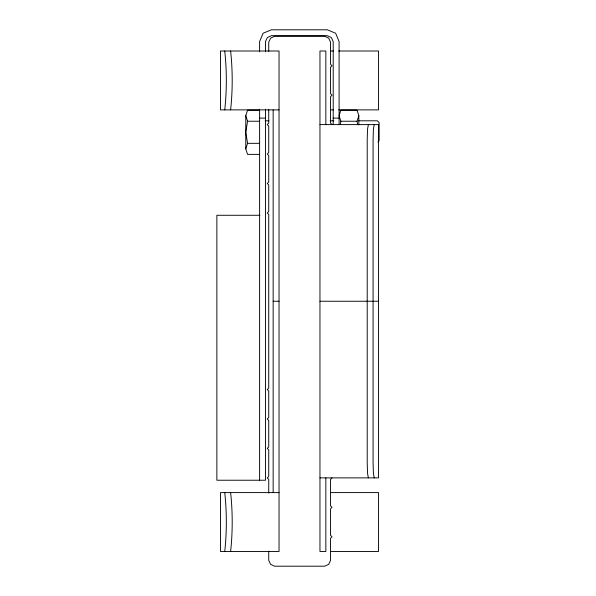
<?xml version="1.0" encoding="UTF-8"?>
<svg xmlns="http://www.w3.org/2000/svg" width="596" height="596" viewBox="0 0 596 596"><rect width="100%" height="100%" fill="white"/><g stroke="black" fill="none" stroke-linecap="round" stroke-linejoin="round"><path stroke-width="0.89" d="M259.61 110.186L247.541 110.186L245.775 115.706L247.541 121.234L245.775 132.282L247.541 143.331L245.775 148.851L247.541 154.379L259.61 154.379M340.323 124.631L340.867 121.234L339.094 115.706L340.867 110.186L357.056 110.186L358.822 115.706L358.822 124.914M224.744 109.88C226.852 90.465 226.852 70.41 224.744 51.003M230.615 109.88C232.723 90.465 232.723 70.41 230.615 51.003M224.744 551.479C226.852 532.064 226.852 512.009 224.744 492.601M230.615 551.479C232.723 532.064 232.723 512.009 230.615 492.601M368.388 124.601L367.561 128.915L367.21 139.322L367.21 463.159L367.561 473.567L368.388 477.88M374.258 124.601L373.424 128.915L373.081 139.322L373.081 463.159L373.424 473.567L374.258 477.88M357.6 124.631L357.056 121.234L358.822 115.706M377.961 142.004L379.138 140.768L379.138 122.657L377.372 120.802L358.822 120.802M332.032 477.88L330.556 479.355L330.556 505.848L332.032 507.323L330.556 508.79L330.556 535.29L332.032 536.758L330.556 538.233L330.556 560.315L328.694 564.33L324.671 566.2L274.622 566.2L270.599 564.33L268.736 560.315L268.736 551.114M330.422 51.003L333.387 51.003M338.647 51.003L378.527 51.003L378.527 109.88L338.647 109.88M279.04 109.88L220.475 109.88L220.475 51.003L279.04 51.003L279.04 551.479L220.475 551.479L220.475 492.601L279.04 492.601M330.422 109.88L333.387 109.88M259.61 118.12L265.496 118.12M333.209 118.12L339.094 118.12M265.175 120.802L268.885 120.802M330.08 120.802L333.79 120.802M247.541 121.234L259.61 121.234M340.867 121.234L357.056 121.234M319.963 124.601L378.527 124.601L378.527 477.88L319.963 477.88M247.541 143.331L259.61 143.331M259.804 215.275L216.862 215.275L216.862 480.234L265.496 480.234L265.496 109.187M273.154 301.241L279.04 301.241M319.963 301.241L366.987 301.241M367.21 301.241L378.527 301.241M330.422 492.601L378.527 492.601L378.527 551.479L330.422 551.479M332.032 124.601L330.556 123.126L330.556 96.634L332.032 95.159L330.556 93.691L330.556 67.192L332.032 65.716L330.556 64.249L330.556 42.167L328.694 38.144L324.671 36.282L274.622 36.282L270.599 38.144L268.736 42.167L268.736 51.368M339.094 124.564L339.094 41.578L335.652 33.249L327.323 29.8L271.389 29.8L263.06 33.249L259.61 41.578L259.61 51.8M333.209 124.564L333.209 41.578L331.346 37.555L327.323 35.685L271.389 35.685L267.366 37.555L265.496 41.578L265.496 51.8M325.848 124.601L325.848 51.003L319.963 51.003L319.963 551.479L325.848 551.479L325.848 477.88M273.154 109.88L273.154 492.601M268.736 109.426L268.736 123.126L267.261 124.601L268.736 126.069L268.736 152.569L267.261 154.036L268.736 155.511L268.736 182.011L267.261 183.479L268.736 184.954L268.736 211.446L267.261 212.921L268.736 214.389L268.736 388.085L267.261 389.56L268.736 391.036L268.736 417.528L267.261 419.003L268.736 420.471L268.736 446.97L267.261 448.438L268.736 449.913L268.736 476.405L267.261 477.88L268.736 479.355L268.736 493.056M259.61 109.187L259.61 480.234M245.775 115.706L245.775 148.851"/></g></svg>
